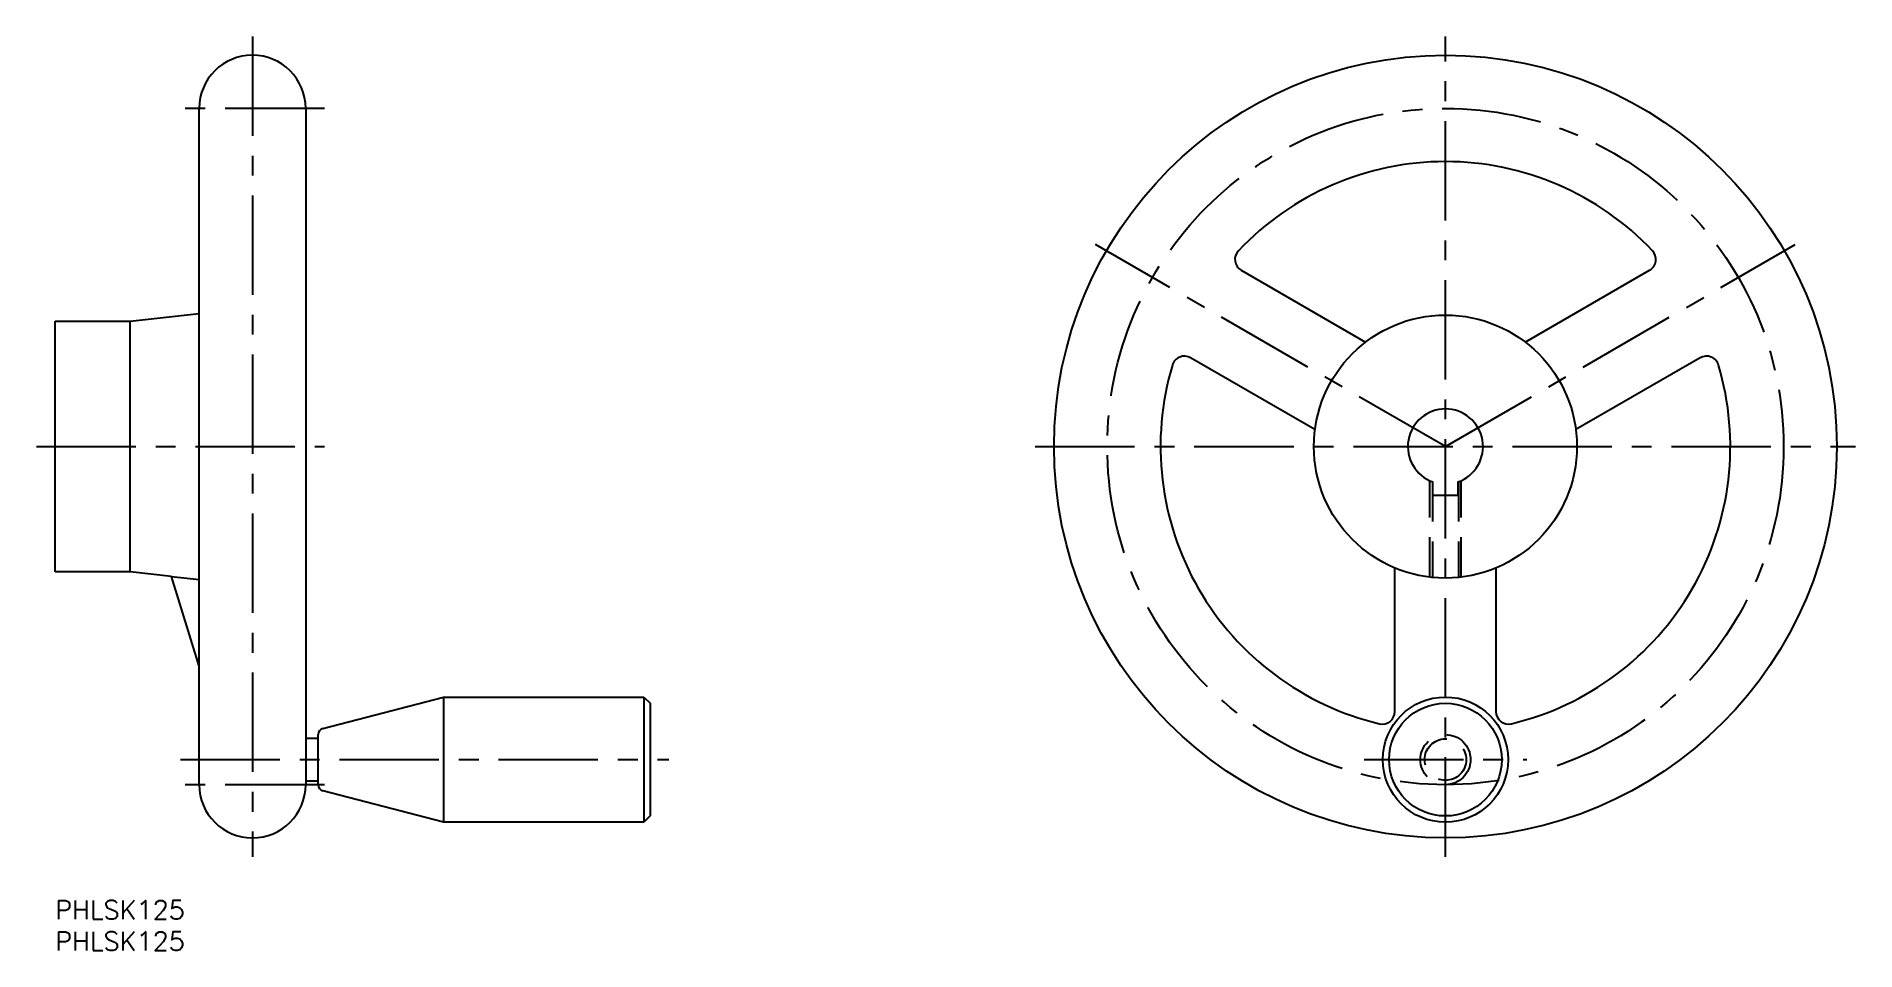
# Model space of a CAD drawing. Extents: x -3 to 288, y -8 to 138.
import ezdxf

# ---------------------------------------------------------------- set-up
doc = ezdxf.new("R2010")
doc.units = 0
doc.header["$LTSCALE"] = 0.5
doc.linetypes.add('CENTER', pattern=[50.8, 31.75, -6.35, 6.35, -6.35])
doc.linetypes.add('DASHED', pattern=[19.05, 12.7, -6.35])
for name, color, linetype in [('MSM_CENTER', 1, 'CENTER'), ('MSM_CONTINUOUS', 7, 'CONTINUOUS'), ('MSM_DASHED', 4, 'DASHED'), ('MSM_PART_NUMBER', 7, 'CONTINUOUS')]:
    doc.layers.add(name, color=color, linetype=linetype)
doc.styles.get("Standard").update_dxf_attribs({"font": 'txt.shx', "height": 3, "bigfont": 'bigfont.shx'})

# ---------------------------------------------------------------- blocks, each defined once
blk = doc.blocks.new('*U2')
at = {"layer": 'MSM_PART_NUMBER'}
blk.add_text('PHLSK125', height=3, dxfattribs=at).set_placement((0, -3))
blk = doc.blocks.new('*U3')
at = {"layer": 'MSM_PART_NUMBER'}
blk.add_text('PHLSK125', height=3, dxfattribs=at).set_placement((0, -8))

msp = doc.modelspace()

# ---------------------------------------------------------------- linework, layer by layer
at = {"layer": 'MSM_CENTER'}
for p, q in [((31.5, 138), (31.5, 7)), ((222, 7), (222, 138)), ((43, 126.5), (20, 126.5)), ((222, 72.5), (166.14, 104.75)), ((222, 72.5), (277.86, 104.75)), ((-3, 72.5), (43, 72.5)), ((156.5, 72.5), (287.5, 72.5)), ((20, 22.5), (98, 22.5)), ((209, 22.5), (235, 22.5)), ((43, 18.5), (20, 18.5))]:
    msp.add_line(p, q, dxfattribs=at)
msp.add_circle((222, 72.5), 54, dxfattribs=at)
at = {"layer": 'MSM_CONTINUOUS'}
for p, q in [((23, 18.5), (23, 126.5)), ((40, 126.5), (40, 18.5)), ((189.39, 100.65), (209.25, 89.19)), ((234.75, 89.19), (254.61, 100.65)), ((12, 92.5), (23, 93.72)), ((0, 52.5), (0, 92.5)), ((0, 92.5), (12, 92.5)), ((12, 52.5), (12, 92.5)), ((201.17, 75.2), (181.31, 86.67)), ((262.69, 86.67), (242.83, 75.2)), ((220, 64.7), (220, 66.84)), ((224, 66.84), (224, 64.7)), ((224, 64.7), (220, 64.7)), ((12, 52.5), (0, 52.5)), ((18.55, 51.77), (12, 52.5)), ((213.93, 30.18), (213.93, 53.11)), ((230.07, 53.11), (230.07, 30.18)), ((23, 37.41), (18.55, 51.77)), ((18.55, 51.77), (23, 51.28)), ((42.75, 27.47), (62, 32.5)), ((62, 32.5), (62, 12.5)), ((62, 32.5), (94, 32.5)), ((94, 32.5), (95, 31.5)), ((94, 32.5), (94, 12.5)), ((95, 31.5), (95, 13.5)), ((42, 18.5), (42, 26.5)), ((40, 25.94), (42, 25.94)), ((42, 19.06), (40, 19.06)), ((62, 12.5), (42.75, 17.53)), ((94, 12.5), (62, 12.5)), ((95, 13.5), (94, 12.5))]:
    msp.add_line(p, q, dxfattribs=at)
for centre, radius in [((222, 72.5), 62.5), ((222, 72.5), 21), ((222, 22.5), 10), ((222, 22.5), 9)]:
    msp.add_circle(centre, radius, dxfattribs=at)
for centre, radius, start, end in [((31.5, 126.5), 8.5, 0, 180), ((222, 72.5), 45.5, 43.3918, 136.6082), ((190.39, 102.38), 2, 136.6082, 240), ((253.61, 102.38), 2, 300, 43.3918), ((222, 72.5), 45.5, 163.3918, 256.6082), ((180.31, 84.93), 2, 60, 163.3918), ((222, 72.5), 45.5, 283.3918, 16.6082), ((263.69, 84.93), 2, 16.6082, 120), ((222, 72.5), 6, 289.4712, 250.5288), ((211.93, 30.18), 2, 256.6082, 0), ((232.07, 30.18), 2, 180, 283.3918), ((43, 26.5), 1, 104.6488, 180), ((31.5, 18.5), 8.5, 180, 0), ((43, 18.5), 1, 180, 255.3512)]:
    msp.add_arc(centre, radius, start, end, dxfattribs=at)
at = {"layer": 'MSM_DASHED'}
for p, q in [((219.5, 51.65), (219.5, 67.05)), ((219.93, 66.87), (219.93, 51.6)), ((224.07, 66.87), (224.07, 51.6)), ((224.5, 51.65), (224.5, 67.05))]:
    msp.add_line(p, q, dxfattribs=at)
for radius in [4, 3.32]:
    msp.add_circle((222, 22.5), radius, dxfattribs=at)

# ---------------------------------------------------------------- block references
at = {"layer": 'MSM_CONTINUOUS'}
for name in ['*U2', '*U3']:
    msp.add_blockref(name, (0, 0), dxfattribs=at)

doc.saveas('drawing.dxf')
